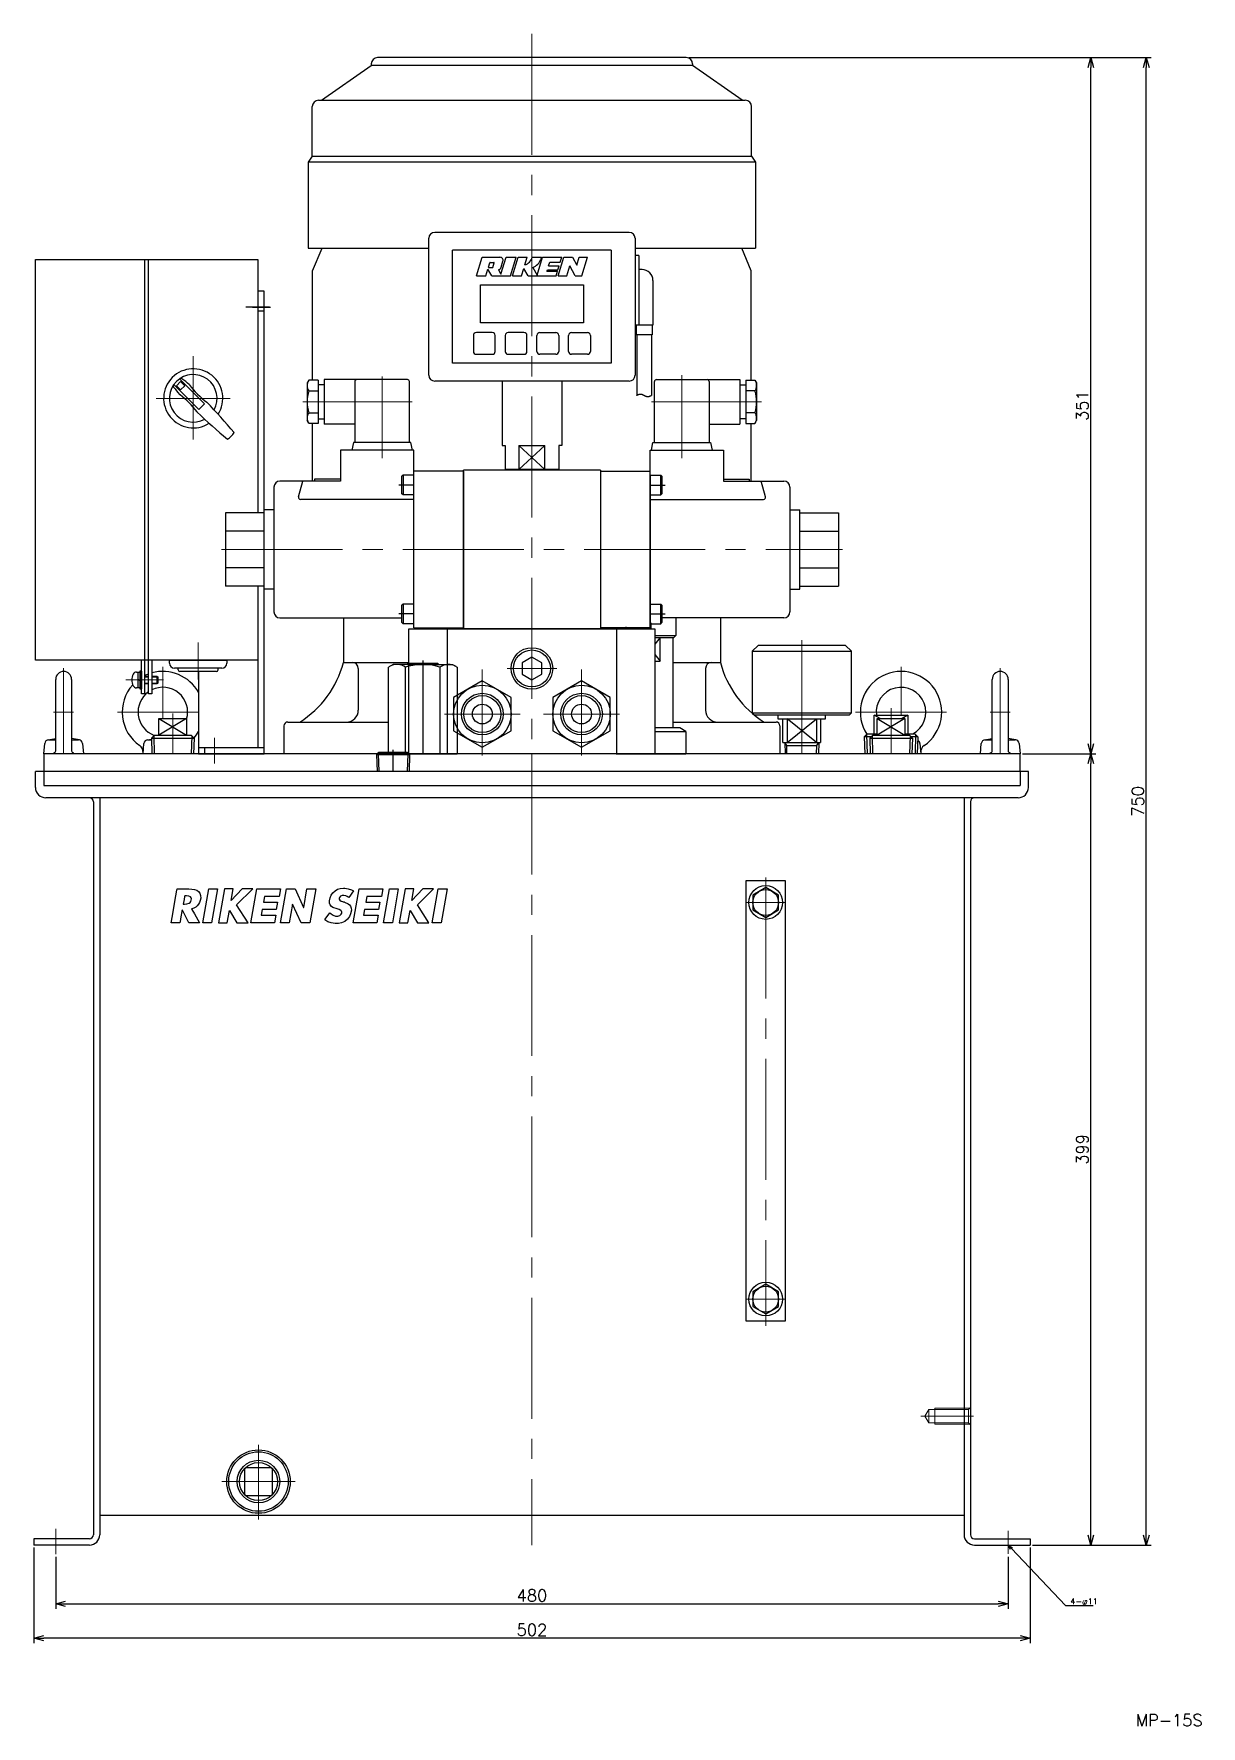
# Model space of a CAD drawing. Header units: millimetres. Extents: x 0 to 49006, y -7876 to 6995.
# Drawn here: x 19275 to 19863, y -5454 to -4601 of the extents above; entities that cross this region are included whole.
import ezdxf
from ezdxf import colors
from ezdxf.entities.mleader import LeaderData, LeaderLine
from ezdxf.math import Vec2, Vec3

# ---------------------------------------------------------------- set-up
doc = ezdxf.new("R2010")
doc.units = ezdxf.units.MM
doc.header["$LTSCALE"] = 3.2
doc.header["$PDMODE"] = 99
doc.header["$PDSIZE"] = 1
doc.linetypes.add('CENTER2', pattern=[28.575, 19.05, -3.175, 3.175, -3.175])
doc.linetypes.add('HIDDEN', pattern=[9.525, 6.35, -3.175])
for name, color, linetype, lineweight in [('04_HIDDEN', 2, 'HIDDEN', 13), ('05_CENTER', 4, 'CENTER2', 13), ('08_DIM', 3, 'Continuous', 13)]:
    doc.layers.add(name, color=color, linetype=linetype, lineweight=lineweight)
doc.styles.add('KSS_TXT', font='txt.shx', dxfattribs={"bigfont": 'extfont2.shx'})
doc.styles.get("Standard").update_dxf_attribs({"font": 'txt.shx', "bigfont": 'extfont2.shx'})
doc.dimstyles.new('KSS_DIM', dxfattribs={"dimscale": 12, "dimtxt": 3, "dimasz": 2.5, "dimexe": 1.25, "dimexo": 0.625, "dimtad": 1, "dimdsep": 46, "dimtxsty": 'KSS_TXT', "dimblk": 'OPEN30', "dimcen": 0, "dimazin": 2, "dimtfac": 0.75, "dimtmove": 0, "dimatfit": 3, "dimldrblk": 'OPEN30', "dimfxl": 1.25, "dimtolj": 1, "dimarcsym": 0})

# ---------------------------------------------------------------- blocks, each defined once
blk = doc.blocks.new('MP-15Sa_1_1')
at = {"color": 0}
for p, q in [((-105.99, 728.5), (-81, 746)), ((81, 746), (-81.01, 746)), ((-81, 746.8), (-81, 746)), ((77.8, 750), (-77.8, 750)), ((81, 746.8), (81, 746)), ((105.99, 728.5), (81, 746)), ((-107.5, 728.5), (107.5, 728.5)), ((-110.7, 700.36), (-110.7, 725.3)), ((110.7, 700.36), (110.7, 725.3)), ((-110.7, 700.36), (-112.7, 697.36)), ((-110.7, 700.36), (110.7, 700.36)), ((110.7, 700.36), (112.7, 697.36)), ((112.7, 697.36), (-112.7, 697.36)), ((-112.7, 697.36), (-112.7, 654)), ((112.7, 697.36), (112.7, 654)), ((-52, 589.9), (-52, 658.9)), ((49, 661.9), (-49, 661.9)), ((52, 658.9), (52, 589.9)), ((-112.7, 654), (-52, 654)), ((-110.54, 642.5), (-105.73, 654)), ((40, 652.9), (-40, 652.9)), ((-40, 595.9), (-40, 652.9)), ((-28, 639.9), (-25.11, 649.34)), ((-25.11, 649.34), (-16.11, 649.34)), ((-15.62, 640.84), (-13.02, 649.34)), ((-13.02, 649.34), (-7.93, 649.34)), ((-10.82, 639.9), (-7.93, 649.34)), ((-9.85, 639.9), (-6.97, 649.34)), ((-6.97, 649.34), (-2.37, 649.34)), ((-3.55, 645.47), (-2.37, 649.34)), ((0.12, 649.34), (4.74, 649.34)), ((2.63, 640.35), (5.37, 649.34)), ((4.74, 649.34), (4.43, 648.35)), ((5.37, 649.34), (15.05, 649.34)), ((13.14, 639.9), (16.02, 649.34)), ((14.28, 646.8), (15.05, 649.34)), ((16.02, 649.34), (20.5, 649.34)), ((20.5, 649.34), (22.57, 645.44)), ((22.57, 645.44), (23.77, 649.34)), ((23.77, 649.34), (28, 649.34)), ((25.11, 639.9), (28, 649.34)), ((40, 652.9), (40, 595.9)), ((52, 654), (112.7, 654)), ((53.8, 650.16), (52, 650.16)), ((53.8, 650.16), (53.8, 615.16)), ((110.54, 642.5), (105.73, 654)), ((-250.2, 446.2), (-250.2, 648.2)), ((-250.2, 648.2), (-138.2, 648.2)), ((-195.2, 648.2), (-195.2, 429.2)), ((-193.2, 429.2), (-193.2, 648.2)), ((-138.2, 648.2), (-138.2, 520.48)), ((-110.54, 587.42), (-110.54, 642.5)), ((-23.28, 639.9), (-22.22, 643.37)), ((-20.14, 639.9), (-22.22, 643.37)), ((-21.94, 644.29), (-21.24, 646.59)), ((-21.82, 644.14), (-19.9, 644.14)), ((-21.12, 646.68), (-19.2, 646.68)), ((-19.78, 644.22), (-19.08, 646.52)), ((-16.91, 642.99), (-15.62, 640.84)), ((-15.53, 644.3), (-14.61, 647.31)), ((-5.25, 639.9), (-4.08, 643.74)), ((-1.87, 639.9), (-4.08, 643.74)), ((0.37, 644.26), (2.63, 640.35)), ((7.59, 642.32), (7.81, 643.05)), ((7.59, 642.32), (12.91, 642.32)), ((7.81, 643.05), (13.13, 643.05)), ((8.4, 644.98), (8.95, 646.8)), ((8.4, 644.98), (13.72, 644.98)), ((8.95, 646.8), (14.28, 646.8)), ((12.17, 639.9), (12.91, 642.32)), ((13.13, 643.05), (13.72, 644.98)), ((17.61, 639.9), (19.16, 644.97)), ((21.86, 639.9), (19.16, 644.97)), ((55.5, 643.16), (53.8, 643.16)), ((110.54, 587.42), (110.54, 642.5)), ((-135, 632.2), (-138.2, 632.2)), ((-138.2, 632.2), (-138.2, 520.48)), ((-135, 522), (-135, 632.2)), ((-40, 633.65), (-40, 633.65)), ((-28, 639.9), (-23.28, 639.9)), ((-26, 616.3), (-26, 635.5)), ((-26, 635.5), (26, 635.5)), ((-20.14, 639.9), (-10.82, 639.9)), ((-9.85, 639.9), (-5.25, 639.9)), ((-1.87, 639.9), (12.17, 639.9)), ((13.14, 639.9), (17.61, 639.9)), ((21.86, 639.9), (25.11, 639.9)), ((26, 635.5), (26, 616.3)), ((61, 637.66), (61, 615.16)), ((-132.2, 624.2), (-144.2, 624.2)), ((-140.86, 624.2), (-131.83, 624.2)), ((-135, 622.2), (-138.2, 622.2)), ((26, 616.3), (-26, 616.3)), ((61, 615.16), (52, 615.16)), ((52.57, 615.16), (52.57, 610.16)), ((60.57, 615.16), (60.57, 610.16)), ((-29.5, 609.9), (-29.5, 601.9)), ((-20, 611.4), (-28, 611.4)), ((-18.5, 601.9), (-18.5, 609.9)), ((-13.5, 609.9), (-13.5, 601.9)), ((-4, 611.4), (-12, 611.4)), ((-2.5, 601.9), (-2.5, 609.9)), ((2.5, 601.9), (2.5, 609.9)), ((4, 611.4), (12, 611.4)), ((13.5, 609.9), (13.5, 601.9)), ((18.5, 601.9), (18.5, 609.9)), ((20, 611.4), (28, 611.4)), ((29.5, 609.9), (29.5, 601.9)), ((60.57, 610.16), (52.57, 610.16)), ((52.82, 610.16), (52.82, 579.72)), ((60.32, 610.16), (60.32, 579.62)), ((-28, 600.4), (-20, 600.4)), ((-12, 600.4), (-4, 600.4)), ((12, 600.4), (4, 600.4)), ((28, 600.4), (20, 600.4)), ((40, 595.9), (-40, 595.9)), ((-167.91, 572.51), (-180.51, 585.11)), ((-177.06, 586.69), (-179.19, 584.56)), ((-177.06, 582.44), (-179.19, 584.56)), ((-165.01, 575.41), (-177.61, 588.01)), ((-177.06, 586.69), (-174.94, 584.56)), ((-174.94, 584.56), (-177.06, 582.44)), ((-112.4, 587.42), (-113.25, 585.95)), ((-113.25, 585.95), (-113.25, 566.95)), ((-107.75, 587.42), (-112.4, 587.42)), ((-112.4, 581.93), (-107.75, 581.93)), ((-107.75, 587.42), (-107.75, 565.48)), ((-104.75, 584.95), (-107.75, 584.95)), ((-104.75, 587.7), (-104.75, 565.2)), ((-62.75, 587.7), (-104.75, 587.7)), ((-104.75, 587.7), (-104.75, 565.2)), ((-89.25, 586.7), (-89.25, 556)), ((-61.75, 556), (-61.75, 586.7)), ((49, 586.9), (-49, 586.9)), ((-15, 586.9), (-15, 554.4)), ((15, 586.9), (15, 554.4)), ((61.75, 556), (61.75, 586.7)), ((62.75, 587.7), (104.75, 587.7)), ((89.25, 586.7), (89.25, 556)), ((104.75, 587.7), (104.75, 565.2)), ((104.75, 584.95), (107.75, 584.95)), ((107.75, 587.42), (107.75, 565.48)), ((107.75, 587.42), (112.4, 587.42)), ((112.4, 581.93), (107.75, 581.93)), ((112.4, 587.42), (113.25, 585.95)), ((113.25, 585.95), (113.25, 566.95)), ((-167.91, 572.51), (-165.01, 575.41)), ((-112.4, 565.48), (-113.25, 566.95)), ((-112.4, 570.97), (-107.75, 570.97)), ((-107.75, 565.48), (-112.4, 565.48)), ((-110.54, 536.5), (-110.54, 565.48)), ((-107.75, 567.95), (-104.75, 567.95)), ((-89.25, 565.2), (-104.75, 565.2)), ((89.25, 565.2), (104.75, 565.2)), ((107.75, 567.95), (104.75, 567.95)), ((112.4, 570.97), (107.75, 570.97)), ((107.75, 565.48), (112.4, 565.48)), ((110.54, 536.5), (110.54, 565.48)), ((112.4, 565.48), (113.25, 566.95)), ((-90, 556), (-90.75, 552)), ((-61, 556), (-90, 556)), ((-60.25, 552), (-61, 556)), ((60.25, 552), (61, 556)), ((61, 556), (90, 556)), ((90, 556), (90.75, 552)), ((-96.5, 552), (-96.5, 536.5)), ((-59.5, 552), (-96.5, 552)), ((-59.5, 539.5), (-59.5, 552)), ((-15, 554.4), (-13.5, 554.4)), ((-13.5, 554.4), (-13.5, 542.4)), ((-6.54, 554.4), (6.54, 542.4)), ((6.54, 554.4), (-6.54, 542.4)), ((-6.54, 554.4), (6.54, 554.4)), ((-6.54, 554.4), (-6.54, 542.4)), ((6.54, 542.4), (6.54, 554.4)), ((15, 554.4), (13.5, 554.4)), ((13.5, 554.4), (13.5, 542.4)), ((59.5, 552), (96.5, 552)), ((59.5, 539.5), (59.5, 552)), ((96.5, 552), (96.5, 536.5)), ((-64.9, 539.5), (-65.5, 538.9)), ((-65.5, 530.1), (-65.5, 538.9)), ((-59.5, 539.5), (-64.9, 539.5)), ((-64.9, 539.5), (-64.9, 529.5)), ((-34.5, 541.5), (-59.5, 541.5)), ((-59.5, 462.5), (-59.5, 541.5)), ((-59.5, 529.5), (-59.5, 539.5)), ((-59.5, 464.5), (-59.5, 539.5)), ((34.5, 542), (-34.5, 542)), ((-34.5, 462), (-34.5, 542)), ((-34.5, 541.5), (-34.5, 462.5)), ((13.5, 542.4), (-13.5, 542.4)), ((-7.5, 542), (-7.5, 542.4)), ((7.5, 542), (7.5, 542.4)), ((34.5, 542), (34.5, 462)), ((34.5, 541.5), (59.5, 541.5)), ((34.5, 541.5), (34.5, 462.5)), ((59.5, 462.5), (59.5, 541.5)), ((59.5, 539.5), (64.9, 539.5)), ((59.5, 539.5), (59.5, 529.5)), ((59.5, 539.5), (59.5, 464.5)), ((64.9, 539.5), (65.5, 538.9)), ((64.9, 529.5), (64.9, 539.5)), ((65.5, 538.9), (65.5, 530.1)), ((-130, 533.5), (-130, 470.5)), ((-96.5, 536.5), (-127, 536.5)), ((-117.66, 528.52), (-115.52, 536.5)), ((-109.5, 537.5), (-109.5, 536.5)), ((-96.5, 537.5), (-109.5, 537.5)), ((-59.5, 534.5), (-67.1, 534.5)), ((-64.9, 529.5), (-65.5, 530.1)), ((-59.5, 529.5), (-64.9, 529.5)), ((59.5, 534.5), (67.1, 534.5)), ((59.5, 529.5), (64.9, 529.5)), ((64.9, 529.5), (65.5, 530.1)), ((96.5, 537.5), (109.5, 537.5)), ((96.5, 536.5), (127, 536.5)), ((109.5, 537.5), (109.5, 536.5)), ((117.66, 528.52), (115.52, 536.5)), ((130, 533.5), (130, 470.5)), ((-135, 482), (-135, 522)), ((-130, 522), (-135, 522)), ((-59.5, 527.26), (-116.7, 527.26)), ((59.5, 527.26), (116.7, 527.26)), ((130, 522), (135, 522)), ((135, 482), (135, 522)), ((-135, 520.48), (-154.5, 520.48)), ((-154.5, 520.48), (-154.5, 483.52)), ((135, 520.48), (154.5, 520.48)), ((154.5, 520.48), (154.5, 483.52)), ((-135, 511.24), (-154.5, 511.24)), ((135, 511.24), (154.5, 511.24)), ((-135, 492.76), (-154.5, 492.76)), ((135, 492.76), (154.5, 492.76)), ((-135, 483.52), (-154.5, 483.52)), ((-138.2, 483.52), (-138.2, 402.2)), ((-138.2, 483.52), (-138.2, 446.2)), ((-135, 399), (-135, 482)), ((-130, 482), (-135, 482)), ((130, 482), (135, 482)), ((135, 483.52), (154.5, 483.52)), ((-59.5, 469.5), (-67.1, 469.5)), ((-64.9, 474.5), (-65.5, 473.9)), ((-65.5, 465.1), (-65.5, 473.9)), ((-59.5, 474.5), (-64.9, 474.5)), ((-64.9, 474.5), (-64.9, 464.5)), ((-59.5, 464.5), (-59.5, 474.5)), ((59.5, 474.5), (64.9, 474.5)), ((59.5, 474.5), (59.5, 464.5)), ((59.5, 469.5), (67.1, 469.5)), ((64.9, 474.5), (65.5, 473.9)), ((64.9, 464.5), (64.9, 474.5)), ((65.5, 473.9), (65.5, 465.1)), ((-127, 467.5), (-65.5, 467.5)), ((-95, 467.5), (-95, 445)), ((-64.9, 464.5), (-65.5, 465.1)), ((-59.5, 464.5), (-64.9, 464.5)), ((-62, 399), (-62, 462)), ((-62, 462), (62, 462)), ((-59.5, 462.5), (-34.5, 462.5)), ((-42.65, 462), (-42.65, 399)), ((34.5, 462), (-34.5, 462)), ((59.5, 462.5), (34.5, 462.5)), ((42.65, 462), (42.65, 399)), ((47.5, 462), (47.5, 463)), ((59.5, 464.5), (64.9, 464.5)), ((60, 465), (60, 462)), ((62, 462), (62, 399)), ((64.9, 464.5), (65.5, 465.1)), ((127, 467.5), (65.5, 467.5)), ((72.5, 467.5), (72.5, 458.6)), ((95, 467.5), (95, 445)), ((62, 458.6), (72.5, 458.6)), ((62, 457.6), (71.5, 457.6)), ((64.58, 457.6), (62, 454.22)), ((64.58, 445.6), (64.58, 457.6)), ((71, 457.6), (71, 412)), ((72.5, 458.6), (71.5, 457.6)), ((111, 450.65), (114, 453.65)), ((158, 453.65), (114, 453.65)), ((161, 450.65), (158, 453.65)), ((-138.2, 446.2), (-250.2, 446.2)), ((-196.8, 429.2), (-196.8, 446.2)), ((-191.6, 446.2), (-191.6, 429.2)), ((-182.7, 444.7), (-182.7, 446.2)), ((-182.7, 446.2), (-153.7, 446.2)), ((-153.7, 446.2), (-153.7, 444.7)), ((-95, 445), (-62, 445)), ((-70, 444), (-72.32, 442.66)), ((-62, 444), (-70, 444)), ((-63.03, 444), (-62.35, 444.7)), ((-62.49, 444.56), (-62.48, 444)), ((-62, 444.7), (-62.35, 444.7)), ((-62, 444.7), (-47.65, 444.7)), ((-62, 444), (-40, 444)), ((-55, 446.09), (-55, 399)), ((-47.65, 444.7), (-46.97, 444)), ((-47.51, 444.56), (-47.52, 444)), ((-40, 444), (-37.68, 442.66)), ((0, 447.77), (-5, 444.89)), ((-5, 444.89), (-5, 439.11)), ((5, 444.89), (0, 447.77)), ((5, 439.11), (5, 444.89)), ((62, 448.98), (64.58, 445.6)), ((62, 445.6), (64.58, 445.6)), ((71, 445), (95, 445)), ((111, 450.65), (161, 450.65)), ((111, 450.65), (111, 419.65)), ((161, 419.65), (161, 450.65)), ((-240, 400.5), (-240, 436.5)), ((-232, 436.5), (-232, 400.5)), ((-199.2, 440.2), (-198.6, 440.2)), ((-198.6, 440.2), (-198.6, 432.2)), ((-198.6, 440), (-198.6, 432.4)), ((-197.6, 440), (-198.6, 440)), ((-197.6, 435.7), (-198.6, 436.7)), ((-196.8, 440.7), (-197.6, 440.7)), ((-197.6, 440.7), (-197.6, 431.7)), ((-196.8, 440.7), (-196.8, 431.7)), ((-195.2, 438.2), (-193.2, 438.2)), ((-195.2, 437.82), (-193.2, 437.82)), ((-191.6, 438.2), (-188.98, 438.2)), ((-191.6, 437.82), (-188.6, 437.82)), ((-188.98, 438.2), (-188.98, 434.2)), ((-188.98, 438.2), (-188.6, 437.82)), ((-188.6, 437.82), (-188.6, 434.58)), ((-156.2, 442.2), (-180.2, 442.2)), ((-178.2, 441.25), (-178.2, 442.2)), ((-158.95, 440.5), (-177.45, 440.5)), ((-168, 440.5), (-168, 399)), ((-158.2, 441.25), (-158.2, 442.2)), ((-87.5, 442), (-87.5, 421)), ((-72.32, 399.7), (-72.32, 442.66)), ((-63.66, 399.7), (-63.66, 442.66)), ((-46.34, 442.66), (-46.34, 399)), ((-25, 435.74), (-39.5, 427.37)), ((-37.68, 442.66), (-37.68, 399)), ((-10.5, 427.37), (-25, 435.74)), ((-5, 439.11), (0, 436.23)), ((0, 436.23), (5, 439.11)), ((25, 435.74), (10.5, 427.37)), ((39.5, 427.37), (25, 435.74)), ((87.5, 442), (87.5, 421)), ((232, 400.5), (232, 436.5)), ((240, 436.5), (240, 400.5)), ((-198.6, 432.2), (-199.2, 432.2)), ((-198.6, 432.4), (-197.6, 432.4)), ((-197.6, 431.7), (-196.8, 431.7)), ((-195.2, 429.2), (-196.8, 429.2)), ((-195.2, 434.58), (-193.2, 434.58)), ((-193.2, 434.2), (-195.2, 434.2)), ((-191.6, 429.2), (-193.2, 429.2)), ((-191.6, 434.58), (-188.6, 434.58)), ((-188.98, 434.2), (-191.6, 434.2)), ((-188.6, 434.58), (-188.98, 434.2)), ((-39.5, 427.37), (-39.5, 410.63)), ((-10.5, 410.63), (-10.5, 427.37)), ((10.5, 427.37), (10.5, 410.63)), ((39.5, 410.63), (39.5, 427.37)), ((111, 419.65), (161, 419.65)), ((111, 419.65), (112, 418.65)), ((112, 418.65), (160, 418.65)), ((124, 418.65), (124, 416.65)), ((148, 416.65), (148, 418.65)), ((160, 418.65), (161, 419.65)), ((175.42, 416.84), (172.5, 418.47)), ((172.5, 418.47), (189.5, 418.47)), ((172.5, 408.97), (172.5, 418.47)), ((189.5, 418.47), (186.58, 416.84)), ((189.5, 418.47), (189.5, 408.97)), ((-188, 416.84), (-174, 416.84)), ((-188, 408.34), (-188, 416.84)), ((-188, 416.84), (-174, 408.34)), ((-174, 416.84), (-188, 408.34)), ((-174, 416.84), (-174, 408.34)), ((-125, 413), (-125, 399)), ((-123, 415), (-72.32, 415)), ((-39.5, 410.63), (-25, 402.26)), ((-25, 402.26), (-10.5, 410.63)), ((10.5, 410.63), (25, 402.26)), ((25, 402.26), (39.5, 410.63)), ((74.5, 412), (62, 412)), ((62, 410.27), (77.5, 410.27)), ((71, 415), (123, 415)), ((77.5, 410.27), (74.5, 412)), ((77.5, 410.27), (77.5, 399)), ((124, 416.65), (148, 416.65)), ((125, 413), (125, 399)), ((126.5, 404.65), (126.5, 416.65)), ((143.33, 404.65), (128.67, 416.65)), ((128.67, 404.65), (143.33, 416.65)), ((128.67, 416.65), (128.67, 404.65)), ((143.33, 416.65), (143.33, 404.65)), ((145.5, 416.65), (145.5, 404.65)), ((174, 416.84), (188, 416.84)), ((174, 408.34), (174, 416.84)), ((174, 416.84), (188, 408.34)), ((188, 416.84), (174, 408.34)), ((188, 416.84), (188, 408.34)), ((-246, 399), (-245.55, 404.17)), ((-243.94, 405.96), (-240, 406.73)), ((-243.55, 406), (-240, 406)), ((-228.06, 405.96), (-232, 406.73)), ((-232, 406), (-228.45, 406)), ((-226.45, 404.17), (-226, 399)), ((-196, 399), (-195.55, 404.17)), ((-193.94, 405.96), (-191.71, 406.39)), ((-193.55, 406), (-191.7, 406)), ((-190.27, 408.34), (-191.72, 406.84)), ((-191.72, 406.84), (-170.28, 406.84)), ((-191.72, 406.84), (-191.48, 399)), ((-190.6, 408), (-190.32, 399)), ((-190.27, 408.34), (-171.73, 408.34)), ((-171.73, 408.34), (-170.28, 406.84)), ((-171.4, 408), (-171.68, 399)), ((-170.28, 406.84), (-170.52, 399)), ((-168, 402.2), (-135, 402.2)), ((-165, 402.2), (-165, 399)), ((126.5, 404.65), (145.5, 404.65)), ((127.49, 404.65), (127.67, 399)), ((128.4, 403.08), (127.49, 404.65)), ((128.4, 403.08), (143.6, 403.08)), ((128.53, 399), (128.4, 403.08)), ((143.48, 399), (143.6, 403.08)), ((143.6, 403.08), (144.51, 404.65)), ((144.51, 404.65), (144.33, 399)), ((168.97, 408.97), (167.51, 407.47)), ((170.89, 407.47), (167.51, 407.47)), ((167.51, 407.47), (167.78, 399)), ((168.64, 408.63), (168.94, 399)), ((168.97, 408.97), (174, 408.97)), ((171.73, 408.34), (170.28, 406.84)), ((170.28, 406.84), (191.72, 406.84)), ((170.28, 406.84), (170.52, 399)), ((171.4, 408), (171.68, 399)), ((171.73, 408.34), (190.27, 408.34)), ((188, 408.97), (193.03, 408.97)), ((190.27, 408.34), (191.72, 406.84)), ((190.6, 408), (190.32, 399)), ((194.49, 407.47), (191.11, 407.47)), ((191.72, 406.84), (191.48, 399)), ((193.03, 408.97), (194.49, 407.47)), ((193.36, 408.63), (193.06, 399)), ((194.49, 407.47), (194.22, 399)), ((195.55, 404.17), (196, 399)), ((226, 399), (226.45, 404.17)), ((228.06, 405.96), (232, 406.73)), ((228.45, 406), (232, 406)), ((243.94, 405.96), (240, 406.73)), ((240, 406), (243.55, 406)), ((245.55, 404.17), (246, 399)), ((-246, 399), (-246, 390)), ((246, 399), (-246, 399)), ((-226, 399), (-246, 399)), ((-176, 399), (-196, 399)), ((-168, 399), (-135, 399)), ((-78.03, 399), (-78.32, 398.7)), ((-78.32, 398.7), (-61.68, 398.7)), ((-78.32, 398.7), (-78.05, 390)), ((-78.03, 399), (-77.35, 399.7)), ((-77.48, 399), (-77.49, 399.56)), ((-77.48, 399), (-77.19, 390)), ((-62.65, 399.7), (-77.35, 399.7)), ((-72.32, 399), (-37.68, 399)), ((-70, 390), (-70, 400.89)), ((-62.52, 399), (-62.81, 390)), ((-62, 399.03), (-62.65, 399.7)), ((-62.52, 399), (-62.51, 399.56)), ((-62, 399.03), (-61.68, 398.7)), ((62, 399), (-62, 399)), ((-61.68, 398.7), (-61.95, 390)), ((42.5, 399), (77.5, 399)), ((196, 399), (176, 399)), ((246, 399), (226, 399)), ((246, 390), (246, 399)), ((-250.2, 382), (-250.2, 390)), ((250.2, 390), (-250.2, 390)), ((-246, 390), (-246, 383)), ((246, 390), (246, 383)), ((250.2, 382), (250.2, 390)), ((-246, 383), (246, 383)), ((245, 376.8), (-245, 376.8)), ((-217.8, 376.8), (-217.8, 5.2)), ((217.8, 376.8), (217.8, 5.2)), ((-221, 374.8), (-221, 5.2)), ((221, 374.8), (221, 5.2)), ((107.8, 335), (107.8, 113)), ((127.8, 335), (107.8, 335)), ((127.8, 113), (127.8, 335)), ((-181.18, 317.35), (-179.92, 324.53)), ((-179.92, 324.53), (-178.93, 330.15)), ((-178.93, 330.15), (-178.79, 330.8)), ((-178.79, 330.8), (-178.25, 330.8)), ((-178.25, 330.8), (-175.7, 330.8)), ((-175.7, 330.8), (-172.94, 330.8)), ((-175.33, 325.47), (-175.61, 323.91)), ((-175.07, 326.94), (-175.33, 325.47)), ((-174.98, 327.42), (-175.07, 326.94)), ((-174.89, 327.42), (-174.98, 327.42)), ((-174.72, 327.42), (-174.89, 327.42)), ((-174.59, 327.42), (-174.72, 327.42)), ((-174.09, 327.41), (-174.59, 327.42)), ((-172.94, 327.25), (-174.09, 327.41)), ((-172.94, 330.8), (-171.4, 330.78)), ((-172.03, 326.77), (-172.94, 327.25)), ((-172.27, 324.06), (-171.91, 324.54)), ((-171.74, 326.37), (-172.03, 326.77)), ((-171.91, 324.54), (-171.68, 325.16)), ((-171.61, 325.83), (-171.74, 326.37)), ((-171.68, 325.16), (-171.61, 325.83)), ((-171.4, 330.78), (-170.06, 330.59)), ((-170.06, 330.59), (-168.91, 330.18)), ((-168.91, 330.18), (-167.99, 329.55)), ((-167.99, 329.55), (-167.33, 328.68)), ((-167.14, 324.96), (-167.49, 323.99)), ((-167.33, 328.68), (-166.96, 327.56)), ((-166.91, 326.19), (-167.14, 324.96)), ((-166.96, 327.56), (-166.91, 326.19)), ((-165.84, 313.8), (-162.84, 330.8)), ((-162.84, 330.8), (-158.42, 330.8)), ((-158.42, 330.8), (-161.42, 313.8)), ((-154.96, 330.8), (-157.96, 313.8)), ((-150.54, 330.8), (-154.96, 330.8)), ((-151.57, 324.96), (-150.54, 330.8)), ((-146.09, 330.8), (-151.57, 324.96)), ((-148.8, 322.75), (-140.61, 330.8)), ((-140.61, 330.8), (-146.09, 330.8)), ((-141.6, 313.8), (-138.61, 330.8)), ((-138.61, 330.8), (-126.73, 330.8)), ((-134.85, 327.06), (-135.35, 324.22)), ((-127.39, 327.06), (-134.85, 327.06)), ((-126.73, 330.8), (-127.39, 327.06)), ((-126.73, 313.8), (-123.73, 330.8)), ((-123.73, 330.8), (-119.31, 330.8)), ((-119.31, 330.8), (-115.06, 321.51)), ((-115.01, 321.51), (-113.37, 330.8)), ((-113.37, 330.8), (-108.95, 330.8)), ((-108.95, 330.8), (-111.95, 313.8)), ((-101.99, 324.83), (-101.72, 326.32)), ((-101.95, 323.65), (-101.99, 324.83)), ((-101.72, 326.32), (-101.14, 327.73)), ((-101.14, 327.73), (-100.3, 328.94)), ((-100.3, 328.94), (-99.23, 329.92)), ((-99.23, 329.92), (-97.97, 330.65)), ((-97.97, 330.65), (-96.56, 331.1)), ((-97.05, 326.54), (-97.2, 326.13)), ((-97.2, 326.13), (-97.19, 325.72)), ((-97.19, 325.72), (-96.77, 325.1)), ((-96.46, 327.15), (-97.05, 326.54)), ((-96.77, 325.1), (-96.06, 324.71)), ((-96.56, 331.1), (-95.03, 331.26)), ((-95.65, 327.48), (-96.46, 327.15)), ((-96.06, 324.71), (-95.5, 324.51)), ((-94.8, 327.55), (-95.65, 327.48)), ((-95.5, 324.51), (-95.17, 324.4)), ((-95.17, 324.4), (-94.69, 324.25)), ((-95.03, 331.26), (-94.22, 331.22)), ((-93.86, 327.37), (-94.8, 327.55)), ((-94.22, 331.22), (-92.56, 330.93)), ((-93.03, 326.98), (-93.86, 327.37)), ((-92.32, 326.43), (-93.03, 326.98)), ((-92.56, 330.93), (-90.99, 330.39)), ((-91.78, 327.2), (-92.32, 326.43)), ((-90.73, 328.72), (-91.78, 327.2)), ((-90.99, 330.39), (-89.99, 329.8)), ((-89.99, 329.8), (-90.73, 328.72)), ((-90.02, 313.8), (-87.02, 330.8)), ((-87.02, 330.8), (-75.15, 330.8)), ((-83.26, 327.06), (-83.76, 324.22)), ((-75.81, 327.06), (-83.26, 327.06)), ((-75.15, 330.8), (-75.81, 327.06)), ((-74.77, 313.8), (-71.77, 330.8)), ((-71.77, 330.8), (-67.35, 330.8)), ((-67.35, 330.8), (-70.35, 313.8)), ((-63.89, 330.8), (-66.89, 313.8)), ((-59.47, 330.8), (-63.89, 330.8)), ((-60.5, 324.96), (-59.47, 330.8)), ((-55.02, 330.8), (-60.5, 324.96)), ((-57.72, 322.75), (-49.54, 330.8)), ((-49.54, 330.8), (-55.02, 330.8)), ((-50.21, 313.8), (-47.21, 330.8)), ((-47.21, 330.8), (-42.79, 330.8)), ((-42.79, 330.8), (-45.79, 313.8)), ((117.8, 331.5), (111.3, 327.75)), ((111.3, 327.75), (111.3, 320.25)), ((124.3, 327.75), (117.8, 331.5)), ((124.3, 320.25), (124.3, 327.75)), ((-181.81, 313.8), (-181.18, 317.35)), ((-176.86, 316.78), (-177.29, 314.34)), ((-176.4, 319.42), (-176.86, 316.78)), ((-176.24, 320.34), (-176.4, 319.42)), ((-176.22, 320.34), (-176.24, 320.34)), ((-176.2, 320.34), (-176.22, 320.34)), ((-176.19, 320.34), (-176.2, 320.34)), ((-175.74, 319.42), (-176.19, 320.34)), ((-174.43, 316.78), (-175.74, 319.42)), ((-175.61, 323.91), (-175.73, 323.18)), ((-175.73, 323.18), (-175.66, 323.18)), ((-175.66, 323.18), (-175.5, 323.18)), ((-175.5, 323.18), (-175.35, 323.18)), ((-175.35, 323.18), (-175.07, 323.19)), ((-175.07, 323.19), (-173.87, 323.3)), ((-173.22, 314.34), (-174.43, 316.78)), ((-173.87, 323.3), (-172.74, 323.71)), ((-172.74, 323.71), (-172.27, 324.06)), ((-171.35, 320.81), (-171.54, 320.73)), ((-171.54, 320.73), (-171.41, 320.5)), ((-171.41, 320.5), (-170.05, 318.2)), ((-170.33, 321.14), (-171.35, 320.81)), ((-169.42, 321.64), (-170.33, 321.14)), ((-170.05, 318.2), (-168.31, 315.25)), ((-168.64, 322.3), (-169.42, 321.64)), ((-168, 323.09), (-168.64, 322.3)), ((-167.49, 323.99), (-168, 323.09)), ((-153.54, 313.8), (-152.44, 320.02)), ((-152.44, 320.02), (-148.73, 313.8)), ((-143, 313.8), (-148.8, 322.75)), ((-136.01, 320.48), (-136.53, 317.55)), ((-136.53, 317.55), (-129.07, 317.55)), ((-128.83, 320.48), (-136.01, 320.48)), ((-135.35, 324.22), (-128.16, 324.22)), ((-129.07, 317.55), (-129.73, 313.8)), ((-128.16, 324.22), (-128.83, 320.48)), ((-120.67, 323.12), (-122.31, 313.8)), ((-120.62, 323.12), (-120.67, 323.12)), ((-116.37, 313.8), (-120.62, 323.12)), ((-115.06, 321.51), (-115.01, 321.51)), ((-104.38, 315.29), (-103.81, 316.09)), ((-103.81, 316.09), (-102.69, 317.68)), ((-102.69, 317.68), (-101.9, 318.79)), ((-101.63, 322.74), (-101.95, 323.65)), ((-101.9, 318.79), (-101.86, 318.85)), ((-101.86, 318.85), (-101.18, 318.22)), ((-101.06, 322.05), (-101.63, 322.74)), ((-101.18, 318.22), (-100.13, 317.54)), ((-100.27, 321.53), (-101.06, 322.05)), ((-98.14, 320.74), (-100.27, 321.53)), ((-100.13, 317.54), (-98.92, 317.15)), ((-98.92, 317.15), (-97.76, 317.13)), ((-97.18, 320.43), (-98.14, 320.74)), ((-97.76, 317.13), (-96.82, 317.44)), ((-96.24, 319.91), (-97.18, 320.43)), ((-96.82, 317.44), (-96.09, 318.09)), ((-95.92, 319.54), (-96.24, 319.91)), ((-96.09, 318.09), (-95.87, 318.54)), ((-95.78, 319.08), (-95.92, 319.54)), ((-95.87, 318.54), (-95.78, 319.08)), ((-94.69, 324.25), (-94.45, 324.17)), ((-94.45, 324.17), (-92.6, 323.36)), ((-91.98, 316.86), (-92.98, 315.52)), ((-92.6, 323.36), (-91.89, 322.79)), ((-91.35, 318.36), (-91.98, 316.86)), ((-91.89, 322.79), (-91.37, 322.07)), ((-91.37, 322.07), (-91.06, 321.2)), ((-91, 320.14), (-91.35, 318.36)), ((-91.06, 321.2), (-91, 320.14)), ((-84.42, 320.48), (-84.94, 317.55)), ((-84.94, 317.55), (-77.49, 317.55)), ((-77.24, 320.48), (-84.42, 320.48)), ((-83.76, 324.22), (-76.58, 324.22)), ((-77.49, 317.55), (-78.15, 313.8)), ((-76.58, 324.22), (-77.24, 320.48)), ((-62.47, 313.8), (-61.37, 320.02)), ((-61.37, 320.02), (-57.65, 313.8)), ((-51.93, 313.8), (-57.72, 322.75)), ((111.3, 320.25), (117.8, 316.5)), ((117.8, 316.5), (124.3, 320.25)), ((-180.89, 313.8), (-181.81, 313.8)), ((-179.02, 313.8), (-180.89, 313.8)), ((-177.56, 313.8), (-179.02, 313.8)), ((-177.39, 313.82), (-177.56, 313.8)), ((-177.29, 314.34), (-177.39, 313.82)), ((-172.96, 313.82), (-173.22, 314.34)), ((-172.74, 313.8), (-172.96, 313.82)), ((-170.92, 313.8), (-172.74, 313.8)), ((-168.6, 313.8), (-170.92, 313.8)), ((-167.45, 313.8), (-168.6, 313.8)), ((-168.31, 315.25), (-167.45, 313.8)), ((-161.42, 313.8), (-165.84, 313.8)), ((-157.96, 313.8), (-153.54, 313.8)), ((-148.73, 313.8), (-143, 313.8)), ((-129.73, 313.8), (-141.6, 313.8)), ((-122.31, 313.8), (-126.73, 313.8)), ((-111.95, 313.8), (-116.37, 313.8)), ((-102.86, 314.31), (-104.38, 315.29)), ((-101.13, 313.66), (-102.86, 314.31)), ((-99.24, 313.36), (-101.13, 313.66)), ((-97.55, 313.43), (-99.24, 313.36)), ((-95.93, 313.79), (-97.55, 313.43)), ((-94.37, 314.48), (-95.93, 313.79)), ((-92.98, 315.52), (-94.37, 314.48)), ((-78.15, 313.8), (-90.02, 313.8)), ((-70.35, 313.8), (-74.77, 313.8)), ((-66.89, 313.8), (-62.47, 313.8)), ((-57.65, 313.8), (-51.93, 313.8)), ((-45.79, 313.8), (-50.21, 313.8)), ((117.8, 131.5), (111.3, 127.75)), ((124.3, 127.75), (117.8, 131.5)), ((111.3, 127.75), (111.3, 120.25)), ((111.3, 120.25), (117.8, 116.5)), ((117.8, 116.5), (124.3, 120.25)), ((124.3, 120.25), (124.3, 127.75)), ((107.8, 113), (127.8, 113)), ((-144.8, 38.57), (-144.8, 25.43)), ((-131.23, 39), (-144.37, 39)), ((-130.8, 25.43), (-130.8, 38.57)), ((-144.37, 25), (-131.23, 25)), ((-217.8, 15), (217.8, 15)), ((-251, 3.2), (-251, 0)), ((-223, 3.2), (-251, 3.2)), ((-223, 0), (-251, 0)), ((223, 3.2), (251, 3.2)), ((223, 0), (251, 0)), ((251, 3.2), (251, 0))]:
    blk.add_line(p, q, dxfattribs=at)
blk.add_lwpolyline([(52.82, 579.72), (52.91, 579.77), (52.99, 579.81), (53.07, 579.85), (53.15, 579.9), (53.24, 579.94), (53.32, 579.98), (53.4, 580.03), (53.48, 580.07), (53.57, 580.1), (53.65, 580.14), (53.73, 580.17), (53.81, 580.21), (53.9, 580.24), (53.98, 580.27), (54.06, 580.29), (54.15, 580.31), (54.23, 580.33), (54.31, 580.35), (54.4, 580.36), (54.48, 580.37), (54.56, 580.38), (54.66, 580.38), (54.75, 580.38), (54.85, 580.37), (54.95, 580.36), (55.04, 580.34), (55.14, 580.32), (55.23, 580.3), (55.33, 580.27), (55.43, 580.24), (55.52, 580.21), (55.62, 580.17), (55.71, 580.13), (55.81, 580.09), (55.91, 580.05), (56, 580.01), (56.1, 579.96), (56.19, 579.92), (56.29, 579.87), (56.38, 579.82), (56.48, 579.77), (56.57, 579.72), (56.65, 579.68), (56.73, 579.64), (56.8, 579.6), (56.88, 579.56), (56.95, 579.52), (57.03, 579.48), (57.1, 579.45), (57.18, 579.41), (57.26, 579.38), (57.33, 579.34), (57.41, 579.31), (57.48, 579.28), (57.56, 579.25), (57.63, 579.23), (57.71, 579.2), (57.79, 579.18), (57.86, 579.16), (57.94, 579.14), (58.01, 579.13), (58.09, 579.12), (58.17, 579.11), (58.27, 579.1), (58.37, 579.1), (58.47, 579.1), (58.57, 579.11), (58.67, 579.12), (58.77, 579.14), (58.88, 579.16), (58.98, 579.19), (59.08, 579.21), (59.18, 579.25), (59.29, 579.28), (59.39, 579.32), (59.49, 579.36), (59.6, 579.4), (59.7, 579.44), (59.8, 579.48), (59.91, 579.53), (60.01, 579.58), (60.12, 579.62), (60.22, 579.67), (60.32, 579.72)], dxfattribs=at)
for centre, radius in [((0, 442), 10.48), ((0, 442), 9.32), ((-25, 419), 14.5), ((-25, 419), 10.48), ((-25, 419), 9.32), ((25, 419), 14.5), ((25, 419), 10.48), ((25, 419), 9.32), ((-25, 419), 5), ((25, 419), 5), ((117.8, 324), 8.5), ((117.8, 324), 6.5), ((117.8, 124), 8.5), ((117.8, 124), 6.5), ((-137.8, 32), 16), ((-137.8, 32), 15), ((-137.8, 32), 10.72), ((-137.8, 32), 9.6)]:
    blk.add_circle(centre, radius, dxfattribs=at)
for centre, radius, start, end in [((-77.8, 746.8), 3.2, 90, 180), ((77.8, 746.8), 3.2, 0, 90), ((-107.5, 725.3), 3.2, 90, 180), ((107.5, 725.3), 3.2, 0, 90), ((-4.32, 700.04), 2, 357.42754, 0), ((-49, 658.9), 3, 90, 180), ((49, 658.9), 3, 0, 90), ((-16.11, 647.77), 1.57, 343, 90), ((-5.26, 650.77), 5.57, 287.8226, 345.14629), ((-21.82, 644.26), 0.121, 163, 270), ((-21.12, 646.56), 0.121, 90, 163), ((-19.9, 644.26), 0.121, 270, 343), ((-19.2, 646.56), 0.121, 343, 90), ((-17.38, 644.86), 1.94, 284.0548, 343), ((-1.48, 650.16), 6.18, 287.40593, 343), ((55.5, 637.66), 5.5, 0, 90), ((-28, 609.9), 1.5, 90, 180), ((-20, 609.9), 1.5, 0, 90), ((-12, 609.9), 1.5, 90, 180), ((-4, 609.9), 1.5, 0, 90), ((4, 609.9), 1.5, 90, 180), ((12, 609.9), 1.5, 0, 90), ((20, 609.9), 1.5, 90, 180), ((28, 609.9), 1.5, 0, 90), ((-28, 601.9), 1.5, 180, 270), ((-20, 601.9), 1.5, 270, 0), ((-12, 601.9), 1.5, 180, 270), ((-4, 601.9), 1.5, 270, 0), ((4, 601.9), 1.5, 180, 270), ((12, 601.9), 1.5, 270, 0), ((20, 601.9), 1.5, 180, 270), ((28, 601.9), 1.5, 270, 0), ((-170.7, 578.2), 14.9, 327.454, 302.546), ((-170.7, 578.2), 12, 331.185, 298.815), ((-49, 589.9), 3, 180, 270), ((49, 589.9), 3, 270, 0), ((-179.75, 584.46), 1, 145.315, 216.587), ((-120.33, 628.57), 75, 216.591, 220.178), ((-176.96, 587.25), 1, 106.75834, 124.68), ((-176.96, 587.25), 1, 53.4098, 106.75834), ((-221.07, 527.83), 75, 49.8222, 53.4094), ((-140.3, 608.61), 40, 215.931, 234.069), ((-108.5, 584.68), 4.75, 150, 180), ((-108.39, 584.68), 4.86, 180, 214.38425), ((-95.1, 576.45), 18.15, 162.41205, 197.58795), ((-88.25, 586.7), 1, 90, 180), ((-62.75, 586.7), 1, 0, 90), ((62.75, 586.7), 1, 90, 180), ((88.25, 586.7), 1, 0, 90), ((108.39, 584.68), 4.86, 325.61575, 0), ((95.1, 576.45), 18.15, 342.41205, 17.58795), ((108.5, 584.68), 4.75, 0, 30), ((-201.11, 547.8), 40, 53.3875, 54.0688), ((-201.11, 547.8), 40, 36.07544, 53.3875), ((-380.31, 368.59), 300, 39.8724, 43.7958), ((-201.11, 547.8), 40, 35.9313, 36.07544), ((38.91, 787.81), 300, 226.204, 230.128), ((-108.39, 568.22), 4.86, 145.61575, 180), ((-108.5, 568.22), 4.75, 180, 210), ((108.39, 568.22), 4.86, 0, 34.38425), ((108.5, 568.22), 4.75, 330, 0), ((-162.22, 569.72), 15, 305.926, 324.074), ((-127, 533.5), 3, 90, 180), ((127, 533.5), 3, 0, 90), ((-116.7, 528.26), 1, 165, 270), ((116.7, 528.26), 1, 270, 15), ((-127, 470.5), 3, 180, 270), ((127, 470.5), 3, 270, 0), ((-180.2, 444.7), 2.5, 180, 270), ((-156.2, 444.7), 2.5, 270, 0), ((-143.43, 457.45), 50, 301.90582, 345.58651), ((-90.5, 442), 3, 0, 90), ((-67.97, 436.41), 7.59, 55.43491, 120), ((-55, 415.34), 28.66, 72.41205, 104.13736), ((-42.03, 436.41), 7.59, 60, 124.56509), ((90.5, 442), 3, 90, 180), ((143.43, 457.45), 50, 194.41349, 238.09418), ((-236, 436.5), 4, 0, 180), ((-195.34, 436.2), 6.36, 152.85913, 207.14087), ((-199.21, 438.2), 2, 90, 153.25787), ((-186, 420), 20.5, 110.56192, 116.66547), ((-186, 420), 20.5, 28.59212, 105.85303), ((-177.45, 441.25), 0.75, 180, 270), ((-158.95, 441.25), 0.75, 270, 0), ((-55, 415.34), 28.66, 104.13736, 107.58795), ((186, 420), 20.5, 304.68099, 213.06119), ((236, 436.5), 4, 0, 180), ((-186, 420), 20.5, 137.88805, 235.31901), ((-199.21, 434.2), 2, 206.74213, 270), ((-186, 420), 12.5, 125.16969, 249.72033), ((-186, 420), 12.5, 343.7398, 116.61544), ((186, 420), 12.5, 298.06676, 187.03063), ((-93.5, 421), 6, 270, 0), ((93.5, 421), 6, 180, 270), ((-186, 420), 20.5, 320.0652, 331.40788), ((-123, 413), 2, 90, 180), ((123, 413), 2, 0, 90), ((-243.55, 404), 2, 90, 175), ((-228.45, 404), 2, 5, 90), ((-199.94, 399.85), 4, 355, 55.31901), ((-193.55, 404), 2, 90, 175), ((193.55, 404), 2, 5, 63.95994), ((199.94, 399.85), 4, 124.68099, 185), ((228.45, 404), 2, 90, 175), ((243.55, 404), 2, 5, 90), ((-241, 400.5), 1, 270, 0), ((-231, 400.5), 1, 180, 270), ((231, 400.5), 1, 270, 0), ((241, 400.5), 1, 180, 270), ((-245, 382), 5.2, 180, 270), ((-223, 374.8), 2, 0, 90), ((223, 374.8), 2, 90, 180), ((245, 382), 5.2, 270, 0), ((-137.8, 32), 9.6, 133.20109, 136.79891), ((-137.8, 32), 9.6, 43.20109, 46.79891), ((-137.8, 32), 9.6, 223.20109, 226.79891), ((-137.8, 32), 9.6, 313.20109, 316.79891), ((-223, 5.2), 5.2, 270, 0), ((-223, 5.2), 2, 270, 0), ((223, 5.2), 5.2, 180, 270), ((223, 5.2), 2, 180, 270)]:
    blk.add_arc(centre, radius, start, end, dxfattribs=at)
at = {"layer": '04_HIDDEN', "color": 0}
for p, q in [((200, 68.38), (198.05, 65)), ((200, 68.38), (200, 61.62)), ((220, 68.38), (200, 68.38)), ((203, 69), (220.63, 69)), ((203, 61), (203, 69)), ((220, 68.38), (221, 69.38)), ((220, 68.38), (220, 61.62)), ((200, 61.62), (198.05, 65)), ((220, 61.62), (200, 61.62)), ((203, 61), (220.63, 61)), ((220, 61.62), (221, 60.63))]:
    blk.add_line(p, q, dxfattribs=at)
at = {"layer": '05_CENTER', "color": 0}
for p, q in [((0, 762), (0, 399)), ((-170.7, 599.45), (-170.7, 557.53)), ((-75.5, 589.24), (-75.5, 548)), ((75.5, 589.94), (75.5, 548)), ((-189.36, 578.2), (-152.06, 578.2)), ((-60.3, 576.45), (-115.47, 576.45)), ((60.3, 576.45), (115.72, 576.45)), ((-156.5, 502), (156.5, 502)), ((-168.2, 436.47), (-168.2, 455.14)), ((136, 456.34), (136, 399)), ((-236, 399), (-236, 442.09)), ((-204.7, 436.2), (-185.6, 436.2)), ((-186, 442.86), (-186, 416.84)), ((-25, 441.45), (-25, 398.17)), ((-12.52, 442), (12.52, 442)), ((25, 441.45), (25, 398.17)), ((186, 442.86), (186, 418.47)), ((236, 399), (236, 442.09)), ((-241.14, 420), (-231.06, 420)), ((-208.86, 420), (-168, 420)), ((-181, 399), (-181, 419.28)), ((-44.1, 419), (-5.9, 419)), ((5.9, 419), (44.1, 419)), ((163.14, 420), (208.86, 420)), ((181, 421.91), (181, 399)), ((230.86, 420), (240.94, 420)), ((-160, 407.01), (-160, 394.13)), ((0, 399), (0, 0)), ((117.8, 336.6), (117.8, 110.53)), ((108.3, 324), (127.3, 324)), ((108.3, 124), (127.3, 124)), ((195.92, 65), (222.54, 65)), ((-137.8, 12.84), (-137.8, 50.54)), ((-156.22, 32), (-119.38, 32)), ((-240, 8.19), (-240, -4.64)), ((240, 7.15), (240, -4.44))]:
    blk.add_line(p, q, dxfattribs=at)
blk = doc.blocks.new('_Open30')
at = {"color": 0, "linetype": 'ByBlock', "lineweight": -2}
for p, q in [((-1, 0.27), (0, 0)), ((0, 0), (-1, -0.27)), ((0, 0), (-1, 0))]:
    blk.add_line(p, q, dxfattribs=at)
blk = doc.blocks.new('*D891')
at = {"layer": '08_DIM', "color": 0, "lineweight": -2, "transparency": 16777216}
for p, q in [((19286.22, -5369.06), (19286.22, -5395.33)), ((19766.22, -5369.06), (19766.22, -5395.33)), ((19291.22, -5392.83), (19761.22, -5392.83))]:
    blk.add_line(p, q, dxfattribs=at)
at = {"layer": 'Defpoints', "color": 0, "transparency": 16777216}
for p in [(19286.22, -5367.81), (19766.22, -5367.81), (19766.22, -5392.83)]:
    blk.add_point(p, dxfattribs=at)
at = {"layer": '08_DIM', "color": 0, "lineweight": -2, "transparency": 16777216, "xscale": 5, "yscale": 5, "zscale": 5, "rotation": 180}
blk.add_blockref('_Open30', (19286.22, -5392.83), dxfattribs=at)
at = {"layer": '08_DIM', "color": 0, "lineweight": -2, "transparency": 16777216, "xscale": 5, "yscale": 5, "zscale": 5}
blk.add_blockref('_Open30', (19766.22, -5392.83), dxfattribs=at)
at = {"layer": '08_DIM', "color": 0, "transparency": 16777216, "insert": (19526.22, -5388.58), "char_height": 6, "attachment_point": 5, "style": 'KSS_TXT'}
blk.add_mtext('\\A1;480', dxfattribs=at)
blk = doc.blocks.new('*D892')
at = {"layer": '08_DIM', "color": 0, "lineweight": -2, "transparency": 16777216}
for p, q in [((19275.22, -5364.42), (19275.22, -5412.69)), ((19777.22, -5364.42), (19777.22, -5412.69)), ((19772.22, -5410.19), (19280.22, -5410.19))]:
    blk.add_line(p, q, dxfattribs=at)
at = {"layer": 'Defpoints', "color": 0, "transparency": 16777216}
for p in [(19275.22, -5363.17), (19777.22, -5363.17), (19275.22, -5410.19)]:
    blk.add_point(p, dxfattribs=at)
at = {"layer": '08_DIM', "color": 0, "lineweight": -2, "transparency": 16777216, "xscale": 5, "yscale": 5, "zscale": 5, "rotation": 180}
blk.add_blockref('_Open30', (19275.22, -5410.19), dxfattribs=at)
at = {"layer": '08_DIM', "color": 0, "lineweight": -2, "transparency": 16777216, "xscale": 5, "yscale": 5, "zscale": 5}
blk.add_blockref('_Open30', (19777.22, -5410.19), dxfattribs=at)
at = {"layer": '08_DIM', "color": 0, "transparency": 16777216, "insert": (19526.22, -5405.94), "char_height": 6, "attachment_point": 5, "style": 'KSS_TXT'}
blk.add_mtext('\\A1;502', dxfattribs=at)
blk = doc.blocks.new('*D895')
at = {"layer": '08_DIM', "color": 0, "lineweight": -2, "transparency": 16777216}
for p, q in [((19773.47, -4964.17), (19810.36, -4964.17)), ((19807.86, -5358.17), (19807.86, -4969.17)), ((19778.47, -5363.17), (19810.36, -5363.17))]:
    blk.add_line(p, q, dxfattribs=at)
at = {"layer": 'Defpoints', "color": 0, "transparency": 16777216}
for p in [(19772.22, -4964.17), (19807.86, -4964.17), (19777.22, -5363.17)]:
    blk.add_point(p, dxfattribs=at)
at = {"layer": '08_DIM', "color": 0, "lineweight": -2, "transparency": 16777216, "xscale": 5, "yscale": 5, "zscale": 5}
for p, rotation in [((19807.86, -4964.17), 90), ((19807.86, -5363.17), 270)]:
    blk.add_blockref('_Open30', p, dxfattribs=dict(at, rotation=rotation))
at = {"layer": '08_DIM', "color": 0, "transparency": 16777216, "insert": (19803.61, -5163.67), "char_height": 6, "attachment_point": 5, "rotation": 90, "style": 'KSS_TXT'}
blk.add_mtext('\\A1;399', dxfattribs=at)
blk = doc.blocks.new('*D896')
at = {"layer": '08_DIM', "color": 0, "lineweight": -2, "transparency": 16777216}
for p, q in [((19605.27, -4613.17), (19810.36, -4613.17)), ((19807.86, -4959.17), (19807.86, -4618.17)), ((19773.47, -4964.17), (19810.36, -4964.17))]:
    blk.add_line(p, q, dxfattribs=at)
at = {"layer": 'Defpoints', "color": 0, "transparency": 16777216}
for p in [(19604.02, -4613.17), (19807.86, -4613.17), (19772.22, -4964.17)]:
    blk.add_point(p, dxfattribs=at)
at = {"layer": '08_DIM', "color": 0, "lineweight": -2, "transparency": 16777216, "xscale": 5, "yscale": 5, "zscale": 5}
for p, rotation in [((19807.86, -4613.17), 90), ((19807.86, -4964.17), 270)]:
    blk.add_blockref('_Open30', p, dxfattribs=dict(at, rotation=rotation))
at = {"layer": '08_DIM', "color": 0, "transparency": 16777216, "insert": (19803.61, -4788.67), "char_height": 6, "attachment_point": 5, "rotation": 90, "style": 'KSS_TXT'}
blk.add_mtext('\\A1;351', dxfattribs=at)
blk = doc.blocks.new('*D897')
at = {"layer": '08_DIM', "color": 0, "lineweight": -2, "transparency": 16777216}
for p, q in [((19605.27, -4613.17), (19838.34, -4613.17)), ((19835.84, -5358.17), (19835.84, -4618.17)), ((19778.47, -5363.17), (19838.34, -5363.17))]:
    blk.add_line(p, q, dxfattribs=at)
at = {"layer": 'Defpoints', "color": 0, "transparency": 16777216}
for p in [(19604.02, -4613.17), (19835.84, -4613.17), (19777.22, -5363.17)]:
    blk.add_point(p, dxfattribs=at)
at = {"layer": '08_DIM', "color": 0, "lineweight": -2, "transparency": 16777216, "xscale": 5, "yscale": 5, "zscale": 5}
for p, rotation in [((19835.84, -4613.17), 90), ((19835.84, -5363.17), 270)]:
    blk.add_blockref('_Open30', p, dxfattribs=dict(at, rotation=rotation))
at = {"layer": '08_DIM', "color": 0, "transparency": 16777216, "insert": (19831.58, -4988.17), "char_height": 6, "attachment_point": 5, "rotation": 90, "style": 'KSS_TXT'}
blk.add_mtext('\\A1;750', dxfattribs=at)

msp = doc.modelspace()

# ---------------------------------------------------------------- block references
at = {"color": 4}
msp.add_blockref('MP-15Sa_1_1', (19526.217, -5363.169), dxfattribs=at)

# ---------------------------------------------------------------- texts
at = {"layer": '05_CENTER', "color": 0, "style": 'KSS_TXT'}
msp.add_text('MP-15S', height=6, dxfattribs=at).set_placement((19830.543, -5454.491))

# ---------------------------------------------------------------- dimensions: what is measured, and where the dimension line sits
at = {"layer": '08_DIM'}
for base, p1, p2, picture, middle in [((19807.864, -4613.169), (19772.217, -4964.169), (19604.017, -4613.169), '*D896', (19803.61, -4788.669)), ((19835.837, -4613.169), (19777.217, -5363.169), (19604.017, -4613.169), '*D897', (19831.583, -4988.169)), ((19807.864, -4964.169), (19777.217, -5363.169), (19772.217, -4964.169), '*D895', (19803.614, -5163.669))]:
    dim = msp.add_linear_dim(base=base, p1=p1, p2=p2, angle=90, dimstyle='KSS_DIM', override={"dimscale": 2}, dxfattribs=at)
    dim.commit()
    dim.dimension.update_dxf_attribs({"geometry": picture, "text_midpoint": middle})
for base, p1, p2, picture, middle in [((19275.217, -5410.195), (19777.217, -5363.169), (19275.217, -5363.169), '*D892', (19526.217, -5405.94)), ((19766.217, -5392.833), (19286.217, -5367.805), (19766.217, -5367.805), '*D891', (19526.217, -5388.583))]:
    dim = msp.add_linear_dim(base=base, p1=p1, p2=p2, dimstyle='KSS_DIM', override={"dimscale": 2}, dxfattribs=at)
    dim.commit()
    dim.dimension.update_dxf_attribs({"geometry": picture, "text_midpoint": middle})

# ---------------------------------------------------------------- leaders
ml = msp.add_multileader_mtext('Standard', dxfattribs=at)
ml.set_content('4-φ11', color=256)
ml.set_leader_properties()
ml.set_arrow_properties(name='OPEN30')
ml.build(insert=Vec2(0, 0))
ml.multileader.update_dxf_attribs({"text_left_attachment_type": 6, "text_right_attachment_type": 6, "dogleg_length": 0.36, "arrow_head_size": 2.5})
ctx = ml.context
ctx.base_point, ctx.char_height, ctx.arrow_head_size, ctx.plane_origin = Vec3(19795.525, -5393.651), 3, 2.5, Vec3(19763.217, -5363.169)
ctx.left_attachment, ctx.right_attachment = 6, 6
notes = []
notes.append((ctx, [(0, (1, 1, 0), (19795.165, -5393.651), (1, 0), 0.36, [(0, [(19766.217, -5363.169)], 0, [])])]))
ctx.mtext.insert, ctx.mtext.flow_direction = Vec3(19797.525, -5390.051), 5
for ctx, leaders in notes:
    for number, flags, end, landing, length, lines in leaders:
        leader = LeaderData()
        leader.index, (leader.has_last_leader_line, leader.has_dogleg_vector, leader.attachment_direction) = number, flags
        leader.last_leader_point, leader.dogleg_vector, leader.dogleg_length = Vec3(end), Vec3(landing), length
        for number, points, colour, breaks in lines:
            line = LeaderLine()
            line.index, line.vertices, line.color, line.breaks = number, Vec3.list(points), colors.encode_raw_color(colour), breaks
            leader.lines.append(line)
        ctx.leaders.append(leader)

doc.saveas('drawing.dxf')
